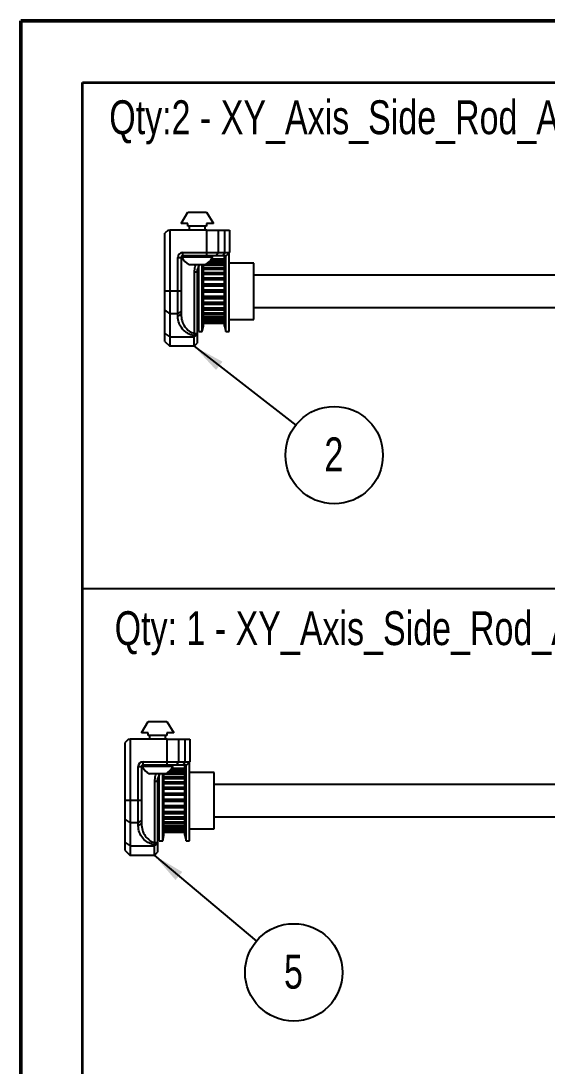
# Model space of a CAD drawing. Header units: millimetres. Extents: x 0 to 279, y 0 to 216.
# Drawn here: x 0 to 54.3, y 108 to 215.9 of the extents above; entities that cross this region are included whole.
import ezdxf

# ---------------------------------------------------------------- set-up
doc = ezdxf.new("R2010")
doc.units = ezdxf.units.MM
doc.layers.add('PAGE_BORDER', color=7, linetype='Continuous')
doc.layers.add('TITLE_BLOCK_BORDER', color=7, linetype='Continuous')
doc.styles.add('SLDTEXTSTYLE0', font='TXT', dxfattribs={"width": 0.75})
doc.dimstyles.new('SLDDIMSTYLE0', dxfattribs={"dimtxt": 0.18, "dimasz": 3.302, "dimexe": 0, "dimexo": 0.0625, "dimgap": 0, "dimtad": 0, "dimtih": 1, "dimtoh": 1, "dimdec": 0, "dimrnd": 1e-09, "dimzin": 0, "dimdsep": 46, "dimtxsty": 'Standard', "dimsah": 1, "dimcen": 0.09, "dimadec": 0, "dimazin": 0, "dimtfac": 3.302, "dimtdec": 0, "dimtofl": 0, "dimtmove": 0, "dimatfit": 3, "dimfxl": 1, "dimfrac": 2, "dimtolj": 1, "dimtzin": 0, "dimarcsym": 0})

# ---------------------------------------------------------------- blocks, each defined once
blk = doc.blocks.new('SW_NOTE_26')
at = {"layer": 'TITLE_BLOCK_BORDER', "color": 0}
blk.add_circle((3.97, -3.09), 5.03, dxfattribs=at)
at = {"layer": 'TITLE_BLOCK_BORDER', "color": 0, "insert": (3.94, -1.26), "char_height": 3.5, "attachment_point": 2, "style": 'SLDTEXTSTYLE0'}
blk.add_mtext('2', dxfattribs=at)
blk = doc.blocks.new('SW_NOTE_30')
at = {"layer": 'TITLE_BLOCK_BORDER', "color": 0}
blk.add_circle((3.85, -3.23), 5.03, dxfattribs=at)
at = {"layer": 'TITLE_BLOCK_BORDER', "color": 0, "insert": (3.82, -1.41), "char_height": 3.5, "attachment_point": 2, "style": 'SLDTEXTSTYLE0'}
blk.add_mtext('5', dxfattribs=at)

msp = doc.modelspace()

# ---------------------------------------------------------------- linework, layer by layer
at = {"color": 7, "linetype": 'Continuous', "lineweight": 50}
for p, q in [((0, 0), (0, 215.9)), ((0, 215.9), (279.4, 215.9))]:
    msp.add_line(p, q, dxfattribs=at)
at = {"color": 7, "linetype": 'Continuous', "lineweight": 25}
for p, q in [((16.53, 194.97), (17.23, 196.13)), ((17.23, 196.13), (19.17, 196.13)), ((19.17, 196.13), (19.87, 194.97)), ((17.23, 194.97), (16.53, 194.97)), ((17.23, 194.7), (17.23, 194.97)), ((19.17, 194.7), (17.23, 194.7)), ((17.37, 194.7), (17.37, 194.3)), ((19.03, 194.3), (19.03, 194.7)), ((19.87, 194.97), (19.17, 194.97)), ((19.17, 194.97), (19.17, 194.7)), ((15.2, 194.3), (14.87, 193.97)), ((14.87, 188.01), (14.87, 193.97)), ((15.2, 194.3), (15.37, 194.3)), ((15.37, 194.3), (15.37, 188.01)), ((19.18, 194.3), (15.37, 194.3)), ((19.18, 191.97), (19.18, 194.3)), ((20.35, 194.3), (20.35, 191.97)), ((20.35, 194.3), (21.04, 194.3)), ((21.04, 191.97), (21.04, 194.3)), ((21.53, 194.3), (21.53, 191.97)), ((16.2, 188.01), (16.2, 191.47)), ((16.2, 191.47), (16.53, 191.47)), ((16.53, 191.47), (16.53, 188.01)), ((16.62, 191.61), (16.62, 191.5)), ((19.78, 191.5), (16.62, 191.5)), ((16.7, 191.97), (19.18, 191.97)), ((16.7, 191.63), (16.7, 191.97)), ((17.13, 191.63), (16.7, 191.63)), ((19.27, 191.63), (17.13, 191.63)), ((19.18, 191.63), (19.18, 191.97)), ((21.03, 191.22), (19.61, 191.22)), ((21.03, 191.23), (19.62, 191.23)), ((21.03, 191.28), (19.66, 191.28)), ((19.78, 191.5), (19.78, 191.63)), ((19.87, 191.63), (19.78, 191.62)), ((20.12, 191.63), (20.35, 191.97)), ((20.81, 191.63), (20.12, 191.63)), ((20.35, 191.97), (21.04, 191.97)), ((20.81, 191.63), (21.04, 191.97)), ((21.04, 191.63), (21.03, 191.55)), ((21.03, 191.13), (21.03, 191.55)), ((21.03, 184.38), (21.03, 191.13)), ((21.14, 183.82), (21.14, 191.63)), ((21.2, 191.63), (21.53, 191.97)), ((21.5, 191.63), (21.5, 191.98)), ((21.5, 183.82), (21.5, 191.63)), ((19.03, 190.72), (17.37, 190.72)), ((18.19, 189.97), (18.23, 190.27)), ((18.2, 190.06), (18.2, 183.63)), ((18.41, 190.72), (18.23, 190.27)), ((18.39, 190.72), (18.31, 190.51)), ((18.37, 183.82), (18.37, 190.68)), ((18.73, 183.82), (18.73, 190.65)), ((18.84, 184.38), (18.84, 190.69)), ((21.03, 190.69), (18.84, 190.69)), ((21.03, 190.64), (18.84, 190.64)), ((21.03, 190.37), (18.84, 190.37)), ((21.03, 190.36), (18.84, 190.36)), ((21.03, 190.32), (18.84, 190.32)), ((21.03, 190.27), (18.84, 190.27)), ((21.03, 190.22), (18.84, 190.22)), ((21.03, 190.73), (19.05, 190.73)), ((21.03, 190.77), (19.12, 190.77)), ((21.03, 191.03), (19.45, 191.03)), ((21.03, 191.06), (19.48, 191.06)), ((24.04, 190.88), (21.5, 190.88)), ((24.04, 190.54), (24.04, 190.88)), ((24.04, 185.05), (24.04, 190.54)), ((17.92, 183.63), (17.92, 189.97)), ((17.92, 189.97), (18.19, 189.97)), ((21.03, 189.88), (18.84, 189.88)), ((21.03, 189.87), (18.84, 189.87)), ((21.03, 189.82), (18.84, 189.82)), ((21.03, 189.77), (18.84, 189.77)), ((21.03, 189.71), (18.84, 189.71)), ((21.03, 189.32), (18.84, 189.32)), ((21.03, 189.3), (18.84, 189.3)), ((21.03, 189.25), (18.84, 189.25)), ((21.03, 189.19), (18.84, 189.19)), ((21.03, 189.14), (18.84, 189.14)), ((84.57, 189.63), (24.04, 189.63)), ((14.87, 188.01), (15.37, 188.01)), ((15.37, 188.01), (16.2, 188.01)), ((16.2, 188.01), (16.53, 188.01)), ((21.03, 188.71), (18.84, 188.71)), ((21.03, 188.68), (18.84, 188.68)), ((21.03, 188.62), (18.84, 188.62)), ((21.03, 188.57), (18.84, 188.57)), ((21.03, 188.52), (18.84, 188.52)), ((21.03, 188.08), (18.84, 188.08)), ((21.03, 188.04), (18.84, 188.04)), ((21.03, 187.98), (18.84, 187.98)), ((21.03, 187.92), (18.84, 187.92)), ((21.03, 187.88), (18.84, 187.88)), ((21.03, 187.44), (18.84, 187.44)), ((21.03, 187.39), (18.84, 187.39)), ((21.03, 187.33), (18.84, 187.33)), ((21.03, 187.27), (18.84, 187.27)), ((18.84, 187.24), (21.03, 187.24)), ((21.03, 186.82), (18.84, 186.82)), ((21.03, 186.77), (18.84, 186.77)), ((14.87, 186.01), (15.37, 185.66)), ((14.87, 183.63), (14.87, 186.01)), ((16.2, 185.66), (16.53, 185.89)), ((16.53, 185.89), (16.53, 185.61)), ((21.03, 186.71), (18.84, 186.71)), ((21.03, 186.66), (18.84, 186.66)), ((18.84, 186.63), (21.03, 186.63)), ((21.03, 186.24), (18.84, 186.24)), ((21.03, 186.19), (18.84, 186.19)), ((21.03, 186.14), (18.84, 186.14)), ((21.03, 186.09), (18.84, 186.09)), ((18.84, 186.07), (21.03, 186.07)), ((21.03, 185.73), (18.84, 185.73)), ((21.03, 185.68), (18.84, 185.68)), ((24.04, 186.3), (84.57, 186.3)), ((16.2, 185.66), (15.37, 185.66)), ((15.37, 185.66), (15.37, 183.28)), ((16.2, 185.37), (16.2, 185.66)), ((16.2, 185.37), (16.53, 185.61)), ((18.2, 185.3), (18.37, 185.3)), ((21.03, 185.63), (18.84, 185.63)), ((21.03, 185.59), (18.84, 185.59)), ((18.84, 185.58), (21.03, 185.58)), ((21.03, 185.31), (18.84, 185.31)), ((21.03, 185.26), (18.84, 185.26)), ((21.03, 185.22), (18.84, 185.22)), ((21.03, 185.19), (18.84, 185.19)), ((18.84, 185.18), (21.03, 185.18)), ((21.03, 184.99), (18.84, 184.99)), ((21.03, 184.94), (18.84, 184.94)), ((21.03, 184.91), (18.84, 184.91)), ((18.84, 184.89), (21.03, 184.89)), ((21.03, 184.89), (18.84, 184.89)), ((21.03, 184.78), (18.84, 184.78)), ((21.03, 184.74), (18.84, 184.74)), ((21.03, 184.72), (18.84, 184.72)), ((18.84, 184.71), (21.03, 184.71)), ((21.03, 184.71), (18.84, 184.71)), ((21.03, 184.7), (18.84, 184.7)), ((21.03, 184.66), (18.84, 184.66)), ((21.03, 184.66), (18.84, 184.66)), ((21.5, 185.05), (24.04, 185.05)), ((14.87, 183.63), (15.37, 183.28)), ((17.87, 183.4), (17.92, 183.63)), ((17.87, 183.4), (18.2, 183.63)), ((18.2, 183.63), (18.2, 183.51)), ((18.37, 183.82), (18.73, 183.82)), ((18.73, 183.82), (18.84, 184.38)), ((21.03, 184.38), (21.14, 183.82)), ((21.14, 183.82), (21.5, 183.82)), ((14.87, 182.8), (15.37, 182.3)), ((15.37, 183.28), (17.87, 183.28)), ((17.87, 183.28), (18.2, 183.51)), ((17.87, 183.28), (17.87, 183.4)), ((17.87, 182.3), (18.2, 182.63)), ((17.87, 182.3), (15.37, 182.3)), ((12.44, 142.38), (13.14, 143.54)), ((13.14, 143.54), (15.08, 143.54)), ((15.08, 143.54), (15.78, 142.38)), ((11.11, 141.71), (10.78, 141.38)), ((11.11, 141.71), (11.28, 141.71)), ((11.28, 141.71), (11.28, 135.42)), ((15.09, 141.71), (11.28, 141.71)), ((13.14, 142.38), (12.44, 142.38)), ((13.14, 142.11), (13.14, 142.38)), ((15.08, 142.11), (13.14, 142.11)), ((13.28, 142.11), (13.28, 141.71)), ((14.94, 141.71), (14.94, 142.11)), ((15.78, 142.38), (15.08, 142.38)), ((15.08, 142.38), (15.08, 142.11)), ((15.09, 139.38), (15.09, 141.71)), ((16.26, 141.71), (16.26, 139.38)), ((16.26, 141.71), (16.95, 141.71)), ((16.95, 139.38), (16.95, 141.71)), ((17.44, 141.71), (17.44, 139.38)), ((10.78, 135.42), (10.78, 141.38)), ((12.61, 139.38), (15.09, 139.38)), ((12.61, 139.04), (12.61, 139.38)), ((15.09, 139.04), (15.09, 139.38)), ((16.03, 139.04), (16.26, 139.38)), ((16.26, 139.38), (16.95, 139.38)), ((16.72, 139.04), (16.95, 139.38)), ((17.11, 139.04), (17.44, 139.38)), ((17.41, 139.04), (17.41, 139.39)), ((12.11, 135.42), (12.11, 138.88)), ((12.11, 138.88), (12.44, 138.88)), ((12.44, 138.88), (12.44, 135.42)), ((12.53, 139.02), (12.53, 138.91)), ((15.69, 138.91), (12.53, 138.91)), ((13.04, 139.04), (12.61, 139.04)), ((15.18, 139.04), (13.04, 139.04)), ((16.94, 138.44), (15.36, 138.44)), ((16.94, 138.46), (15.39, 138.46)), ((16.94, 138.63), (15.52, 138.63)), ((16.94, 138.64), (15.53, 138.64)), ((16.94, 138.69), (15.57, 138.69)), ((15.69, 138.91), (15.69, 139.04)), ((15.78, 139.04), (15.69, 139.03)), ((16.72, 139.04), (16.03, 139.04)), ((16.95, 139.04), (16.94, 138.96)), ((16.94, 138.54), (16.94, 138.96)), ((16.94, 131.79), (16.94, 138.54)), ((17.05, 131.23), (17.05, 139.04)), ((17.41, 131.23), (17.41, 139.04)), ((19.95, 138.29), (17.41, 138.29)), ((19.95, 137.95), (19.95, 138.29)), ((14.94, 138.13), (13.28, 138.13)), ((13.83, 131.04), (13.83, 137.38)), ((13.83, 137.38), (14.1, 137.38)), ((14.1, 137.38), (14.14, 137.68)), ((14.11, 137.47), (14.11, 131.04)), ((14.32, 138.13), (14.14, 137.68)), ((14.17, 137.77), (14.14, 137.68)), ((14.3, 138.13), (14.23, 137.94)), ((14.28, 131.23), (14.28, 138.06)), ((14.64, 131.23), (14.64, 138.13)), ((14.75, 131.79), (14.75, 138.1)), ((16.94, 138.1), (14.75, 138.1)), ((16.94, 138.05), (14.75, 138.05)), ((16.94, 137.78), (14.75, 137.78)), ((16.94, 137.77), (14.75, 137.77)), ((16.94, 137.73), (14.75, 137.73)), ((16.94, 137.68), (14.75, 137.68)), ((16.94, 137.63), (14.75, 137.63)), ((16.94, 137.29), (14.75, 137.29)), ((16.94, 137.27), (14.75, 137.27)), ((16.94, 137.23), (14.75, 137.23)), ((16.94, 137.17), (14.75, 137.17)), ((16.94, 137.12), (14.75, 137.12)), ((16.94, 138.14), (14.96, 138.14)), ((16.94, 138.17), (15.03, 138.17)), ((19.95, 132.46), (19.95, 137.95)), ((16.94, 136.73), (14.75, 136.73)), ((16.94, 136.71), (14.75, 136.71)), ((16.94, 136.65), (14.75, 136.65)), ((16.94, 136.6), (14.75, 136.6)), ((16.94, 136.55), (14.75, 136.55)), ((16.94, 136.12), (14.75, 136.12)), ((16.94, 136.09), (14.75, 136.09)), ((16.94, 136.03), (14.75, 136.03)), ((86.56, 137.04), (19.95, 137.04)), ((10.78, 135.42), (11.28, 135.42)), ((11.28, 135.42), (12.11, 135.42)), ((12.11, 135.42), (12.44, 135.42)), ((16.94, 135.97), (14.75, 135.97)), ((16.94, 135.93), (14.75, 135.93)), ((16.94, 135.48), (14.75, 135.48)), ((16.94, 135.45), (14.75, 135.45)), ((16.94, 135.39), (14.75, 135.39)), ((16.94, 135.33), (14.75, 135.33)), ((16.94, 135.29), (14.75, 135.29)), ((16.94, 134.84), (14.75, 134.84)), ((16.94, 134.8), (14.75, 134.8)), ((16.94, 134.74), (14.75, 134.74)), ((16.94, 134.68), (14.75, 134.68)), ((14.75, 134.65), (16.94, 134.65)), ((16.94, 134.22), (14.75, 134.22)), ((16.94, 134.18), (14.75, 134.18)), ((16.94, 134.12), (14.75, 134.12)), ((16.94, 134.06), (14.75, 134.06)), ((14.75, 134.04), (16.94, 134.04)), ((10.78, 133.42), (11.28, 133.07)), ((10.78, 131.04), (10.78, 133.42)), ((12.11, 133.07), (11.28, 133.07)), ((11.28, 133.07), (11.28, 130.69)), ((12.11, 133.07), (12.44, 133.3)), ((12.11, 132.78), (12.11, 133.07)), ((12.11, 132.78), (12.44, 133.01)), ((12.44, 133.3), (12.44, 133.01)), ((16.94, 133.65), (14.75, 133.65)), ((16.94, 133.6), (14.75, 133.6)), ((16.94, 133.55), (14.75, 133.55)), ((16.94, 133.5), (14.75, 133.5)), ((14.75, 133.48), (16.94, 133.48)), ((16.94, 133.14), (14.75, 133.14)), ((16.94, 133.09), (14.75, 133.09)), ((16.94, 133.04), (14.75, 133.04)), ((16.94, 133), (14.75, 133)), ((14.75, 132.99), (16.94, 132.99)), ((19.95, 133.71), (86.56, 133.71)), ((14.11, 132.71), (14.28, 132.71)), ((14.64, 131.23), (14.75, 131.79)), ((16.94, 132.72), (14.75, 132.72)), ((16.94, 132.66), (14.75, 132.66)), ((16.94, 132.63), (14.75, 132.63)), ((16.94, 132.6), (14.75, 132.6)), ((14.75, 132.59), (16.94, 132.59)), ((16.94, 132.39), (14.75, 132.39)), ((16.94, 132.35), (14.75, 132.35)), ((16.94, 132.32), (14.75, 132.32)), ((14.75, 132.3), (16.94, 132.3)), ((16.94, 132.3), (14.75, 132.3)), ((16.94, 132.19), (14.75, 132.19)), ((16.94, 132.14), (14.75, 132.14)), ((16.94, 132.13), (14.75, 132.13)), ((14.75, 132.12), (16.94, 132.12)), ((16.94, 132.12), (14.75, 132.12)), ((16.94, 132.1), (14.75, 132.1)), ((16.94, 132.07), (14.75, 132.07)), ((16.94, 132.07), (14.75, 132.07)), ((16.94, 131.79), (17.05, 131.23)), ((17.41, 132.46), (19.95, 132.46)), ((10.78, 131.04), (11.28, 130.69)), ((11.28, 130.69), (13.78, 130.69)), ((13.78, 130.81), (13.83, 131.04)), ((13.78, 130.81), (14.11, 131.04)), ((13.78, 130.69), (14.11, 130.92)), ((13.78, 130.69), (13.78, 130.81)), ((14.11, 131.04), (14.11, 130.92)), ((14.28, 131.23), (14.64, 131.23)), ((17.05, 131.23), (17.41, 131.23)), ((10.78, 130.21), (11.28, 129.71)), ((13.78, 129.71), (11.28, 129.71)), ((13.78, 129.71), (14.11, 130.04))]:
    msp.add_line(p, q, dxfattribs=at)
at = {"color": 8, "linetype": 'Continuous', "lineweight": 25}
for p, q in [((16.63, 191.47), (16.53, 191.47)), ((21.03, 191.16), (19.57, 191.16)), ((21.03, 191.2), (19.6, 191.2)), ((21.03, 191.23), (19.62, 191.23)), ((21.03, 191.24), (19.63, 191.24)), ((21.03, 191.28), (19.66, 191.28)), ((19.87, 191.63), (19.75, 191.63)), ((21.03, 190.76), (19.11, 190.76)), ((21.03, 190.96), (19.38, 190.96)), ((21.03, 191.01), (19.43, 191.01)), ((21.03, 191.05), (19.47, 191.05)), ((12.54, 138.88), (12.44, 138.88)), ((16.94, 138.37), (15.29, 138.37)), ((16.94, 138.42), (15.34, 138.42)), ((16.94, 138.46), (15.38, 138.46)), ((16.94, 138.57), (15.48, 138.57)), ((16.94, 138.61), (15.51, 138.61)), ((16.94, 138.64), (15.53, 138.64)), ((16.94, 138.65), (15.54, 138.65)), ((16.94, 138.69), (15.57, 138.69)), ((15.78, 139.04), (15.66, 139.04)), ((16.94, 138.17), (15.02, 138.17))]:
    msp.add_line(p, q, dxfattribs=at)
at = {"color": 7, "linetype": 'Continuous', "lineweight": 25}
for centre, radius, start, end in [((16.7, 191.47), 0.5, 90, 180), ((16.7, 191.47), 0.167, 90, 180), ((18.2, 192.27), 1.76, 206.0373, 241.7773), ((18.2, 192.27), 1.76, 298.2227, 333.9627), ((12.61, 138.88), 0.5, 90, 180), ((12.61, 138.88), 0.167, 90, 180), ((14.11, 139.68), 1.76, 206.0373, 241.7773), ((14.11, 139.68), 1.76, 298.2227, 333.9627)]:
    msp.add_arc(centre, radius, start, end, dxfattribs=at)
for points, knots in [([(19.18, 194.3), (19.42, 194.3), (19.87, 194.3), (20.21, 194.3), (20.35, 194.3)], [0, 0, 0, 0, 0.557568, 1, 1, 1, 1]), ([(21.04, 194.3), (21.2, 194.3), (21.48, 194.3), (21.52, 194.3), (21.53, 194.3)], [0, 0, 0, 0, 0.557568, 1, 1, 1, 1]), ([(19.18, 191.97), (19.29, 191.97), (19.51, 191.97), (19.82, 191.97), (20.11, 191.97), (20.27, 191.97), (20.35, 191.97)], [0, 0, 0, 0, 0.255091, 0.5, 0.744909, 1, 1, 1, 1]), ([(20.12, 191.63), (19.98, 191.63), (19.71, 191.63), (19.35, 191.63), (19.18, 191.63)], [0, 0, 0, 0, 0.500004, 1, 1, 1, 1]), ([(21.2, 191.63), (21.18, 191.63), (21.15, 191.63), (20.92, 191.63), (20.81, 191.63)], [0, 0, 0, 0, 0.5000041, 1, 1, 1, 1]), ([(21.04, 191.97), (21.12, 191.97), (21.27, 191.97), (21.42, 191.97), (21.52, 191.97), (21.53, 191.97), (21.53, 191.97)], [0, 0, 0, 0, 0.255091, 0.5, 0.744909, 1, 1, 1, 1]), ([(14.87, 186.01), (14.87, 186.15), (14.87, 186.43), (14.87, 186.92), (14.87, 187.46), (14.87, 187.83), (14.87, 188.01)], [0, 0, 0, 0, 0.2511031, 0.5009257, 0.7505561, 1, 1, 1, 1]), ([(15.37, 188.01), (15.37, 187.79), (15.37, 187.35), (15.37, 186.73), (15.37, 186.15), (15.37, 185.82), (15.37, 185.66)], [0, 0, 0, 0, 0.255091, 0.5, 0.744909, 1, 1, 1, 1]), ([(16.2, 185.66), (16.2, 185.82), (16.2, 186.15), (16.2, 186.73), (16.2, 187.35), (16.2, 187.79), (16.2, 188.01)], [0, 0, 0, 0, 0.255091, 0.5, 0.744909, 1, 1, 1, 1]), ([(16.53, 188.01), (16.53, 187.82), (16.53, 187.42), (16.53, 186.86), (16.53, 186.33), (16.53, 186.04), (16.53, 185.89)], [0, 0, 0, 0, 0.2496812, 0.5000131, 0.7487808, 1, 1, 1, 1]), ([(17.87, 183.4), (17.75, 183.42), (17.51, 183.48), (17.08, 183.69), (16.62, 184.08), (16.27, 184.69), (16.22, 185.14), (16.2, 185.37)], [0, 0, 0, 0, 0.104077, 0.213427, 0.452059, 0.717847, 1, 1, 1, 1]), ([(16.53, 185.61), (16.55, 185.37), (16.59, 184.93), (16.88, 184.33), (17.26, 183.93), (17.63, 183.71), (17.83, 183.66), (17.92, 183.63)], [0, 0, 0, 0, 0.290135, 0.560237, 0.796483, 0.901702, 1, 1, 1, 1]), ([(14.87, 182.8), (14.87, 182.81), (14.87, 182.83), (14.87, 182.99), (14.87, 183.25), (14.87, 183.51), (14.87, 183.63)], [0, 0, 0, 0, 0.2502957, 0.5000039, 0.7494984, 1, 1, 1, 1]), ([(15.37, 183.28), (15.37, 183.13), (15.37, 182.83), (15.37, 182.53), (15.37, 182.33), (15.37, 182.31), (15.37, 182.3)], [0, 0, 0, 0, 0.255091, 0.5, 0.744909, 1, 1, 1, 1]), ([(17.87, 182.3), (17.87, 182.31), (17.87, 182.33), (17.87, 182.53), (17.87, 182.83), (17.87, 183.13), (17.87, 183.28)], [0, 0, 0, 0, 0.255091, 0.5, 0.744909, 1, 1, 1, 1]), ([(18.2, 183.51), (18.2, 183.38), (18.2, 183.11), (18.2, 182.83), (18.2, 182.66), (18.2, 182.64), (18.2, 182.63)], [0, 0, 0, 0, 0.250955, 0.499836, 0.750106, 1, 1, 1, 1]), ([(15.09, 141.71), (15.33, 141.71), (15.78, 141.71), (16.12, 141.71), (16.26, 141.71)], [0, 0, 0, 0, 0.557568, 1, 1, 1, 1]), ([(16.95, 141.71), (17.11, 141.71), (17.39, 141.71), (17.43, 141.71), (17.44, 141.71)], [0, 0, 0, 0, 0.557568, 1, 1, 1, 1]), ([(15.09, 139.38), (15.2, 139.38), (15.42, 139.38), (15.73, 139.38), (16.02, 139.38), (16.18, 139.38), (16.26, 139.38)], [0, 0, 0, 0, 0.255091, 0.5, 0.744909, 1, 1, 1, 1]), ([(16.95, 139.38), (17.03, 139.38), (17.18, 139.38), (17.33, 139.38), (17.43, 139.38), (17.44, 139.38), (17.44, 139.38)], [0, 0, 0, 0, 0.255091, 0.5, 0.744909, 1, 1, 1, 1]), ([(16.03, 139.04), (15.89, 139.04), (15.62, 139.04), (15.26, 139.04), (15.09, 139.04)], [0, 0, 0, 0, 0.500004, 1, 1, 1, 1]), ([(17.11, 139.04), (17.09, 139.04), (17.06, 139.04), (16.83, 139.04), (16.72, 139.04)], [0, 0, 0, 0, 0.500004, 1, 1, 1, 1]), ([(10.78, 133.42), (10.78, 133.56), (10.78, 133.83), (10.78, 134.33), (10.78, 134.87), (10.78, 135.24), (10.78, 135.42)], [0, 0, 0, 0, 0.251103, 0.500926, 0.750556, 1, 1, 1, 1]), ([(11.28, 135.42), (11.28, 135.2), (11.28, 134.76), (11.28, 134.14), (11.28, 133.56), (11.28, 133.23), (11.28, 133.07)], [0, 0, 0, 0, 0.255091, 0.5, 0.744909, 1, 1, 1, 1]), ([(12.11, 133.07), (12.11, 133.23), (12.11, 133.56), (12.11, 134.14), (12.11, 134.76), (12.11, 135.2), (12.11, 135.42)], [0, 0, 0, 0, 0.255091, 0.5, 0.744909, 1, 1, 1, 1]), ([(12.44, 135.42), (12.44, 135.23), (12.44, 134.83), (12.44, 134.26), (12.44, 133.74), (12.44, 133.45), (12.44, 133.3)], [0, 0, 0, 0, 0.249681, 0.500013, 0.748781, 1, 1, 1, 1]), ([(12.44, 133.01), (12.46, 132.78), (12.5, 132.34), (12.79, 131.73), (13.17, 131.33), (13.54, 131.12), (13.74, 131.07), (13.83, 131.04)], [0, 0, 0, 0, 0.290135, 0.560237, 0.796483, 0.901702, 1, 1, 1, 1]), ([(13.78, 130.81), (13.66, 130.83), (13.42, 130.89), (12.99, 131.09), (12.53, 131.49), (12.18, 132.1), (12.13, 132.55), (12.11, 132.78)], [0, 0, 0, 0, 0.104077, 0.213427, 0.452059, 0.717847, 1, 1, 1, 1]), ([(10.78, 130.21), (10.78, 130.22), (10.78, 130.24), (10.78, 130.4), (10.78, 130.66), (10.78, 130.91), (10.78, 131.04)], [0, 0, 0, 0, 0.2502957, 0.5000039, 0.7494984, 1, 1, 1, 1]), ([(11.28, 130.69), (11.28, 130.54), (11.28, 130.24), (11.28, 129.93), (11.28, 129.74), (11.28, 129.72), (11.28, 129.71)], [0, 0, 0, 0, 0.255091, 0.5, 0.744909, 1, 1, 1, 1]), ([(13.78, 129.71), (13.78, 129.72), (13.78, 129.74), (13.78, 129.93), (13.78, 130.24), (13.78, 130.54), (13.78, 130.69)], [0, 0, 0, 0, 0.255091, 0.5, 0.744909, 1, 1, 1, 1]), ([(14.11, 130.92), (14.11, 130.79), (14.11, 130.52), (14.11, 130.24), (14.11, 130.07), (14.11, 130.05), (14.11, 130.04)], [0, 0, 0, 0, 0.250955, 0.499836, 0.750106, 1, 1, 1, 1])]:
    msp.add_open_spline(points, degree=3, knots=knots, dxfattribs=at)
at = {"color": 8, "linetype": 'Continuous', "lineweight": 25}
for points, knots in [([(17.92, 189.97), (17.93, 190.16), (17.94, 190.42), (18.04, 190.66), (18.06, 190.72)], [0, 0, 0, 0, 0.748707, 1, 1, 1, 1]), ([(13.83, 137.38), (13.84, 137.57), (13.85, 137.83), (13.95, 138.07), (13.97, 138.13)], [0, 0, 0, 0, 0.7487069, 1, 1, 1, 1])]:
    msp.add_open_spline(points, degree=3, knots=knots, dxfattribs=at)
at = {"color": 7, "linetype": 'Continuous', "lineweight": 25}
for points in [[(17.92, 183.63), (17.96, 183.63), (18.04, 183.63), (18.13, 183.63), (18.19, 183.63), (18.2, 183.63), (18.2, 183.63)], [(13.83, 131.04), (13.87, 131.04), (13.95, 131.04), (14.04, 131.04), (14.1, 131.04), (14.11, 131.04), (14.11, 131.04)]]:
    msp.add_open_spline(points, degree=3, dxfattribs=at)
at = {"layer": 'PAGE_BORDER', "lineweight": 35}
for p, q in [((6.35, 209.55), (273.05, 209.55)), ((6.35, 6.35), (6.35, 209.55))]:
    msp.add_line(p, q, dxfattribs=at)
at = {"layer": 'TITLE_BLOCK_BORDER'}
msp.add_line((177.15, 157.26), (6.38, 157.26), dxfattribs=at)

# ---------------------------------------------------------------- block references
for name, p in [('SW_NOTE_26', (28.37, 174.14)), ('SW_NOTE_30', (24.32, 120.86))]:
    msp.add_blockref(name, p, dxfattribs=at)

# ---------------------------------------------------------------- texts
at = {"layer": 'TITLE_BLOCK_BORDER', "char_height": 3.5, "attachment_point": 1, "style": 'SLDTEXTSTYLE0'}
for s, insert in [('Qty:2 - XY_Axis_Side_Rod_ASMB (Default)', (9.12, 207.7)), ('Qty: 1 - XY_Axis_Side_Rod_ASMB (Driven)', (9.68, 154.93))]:
    msp.add_mtext(s, dxfattribs=dict(at, insert=insert))

# ---------------------------------------------------------------- leaders
at = {"layer": 'TITLE_BLOCK_BORDER'}
for points in [[(17.87, 182.3), (28.37, 174.14)], [(13.78, 129.71), (24.32, 120.86)]]:
    msp.add_leader(points, dimstyle='SLDDIMSTYLE0', dxfattribs=at)

doc.saveas('drawing.dxf')
